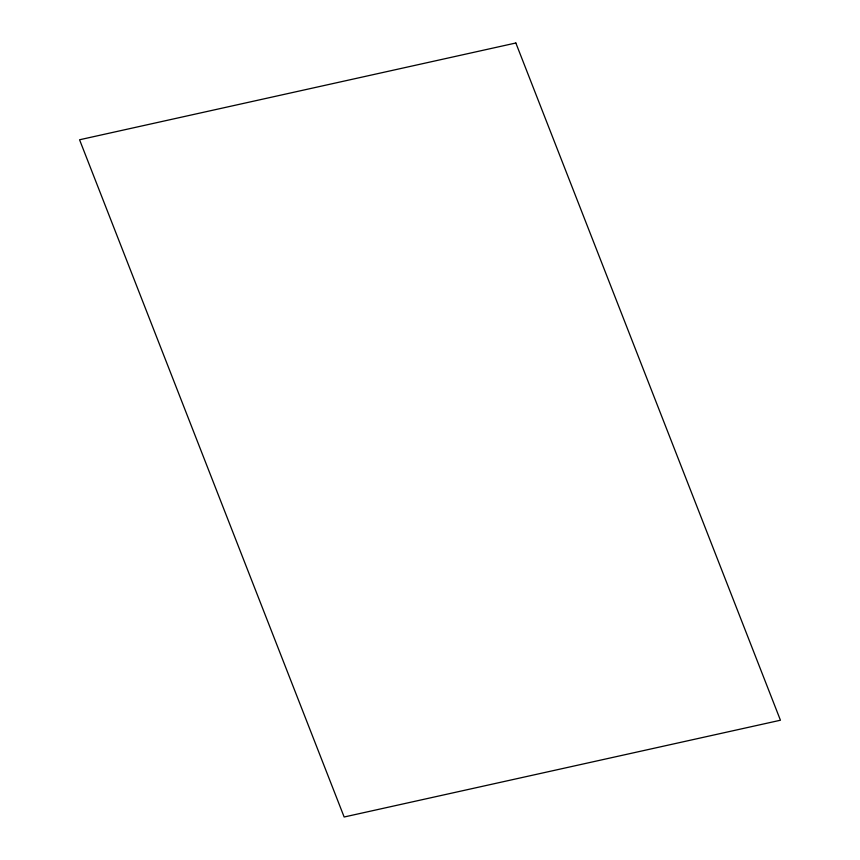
<?xml version="1.0" encoding="UTF-8"?>
<svg xmlns="http://www.w3.org/2000/svg" width="860" height="860" viewBox="0 0 860 860"><rect width="100%" height="100%" fill="white"/><g stroke="black" fill="none" stroke-linecap="round" stroke-linejoin="round"><path stroke-width="1.29" d="M515.85 43L79.561 139.772L344.15 817L780.439 720.228L515.85 43"/></g></svg>
